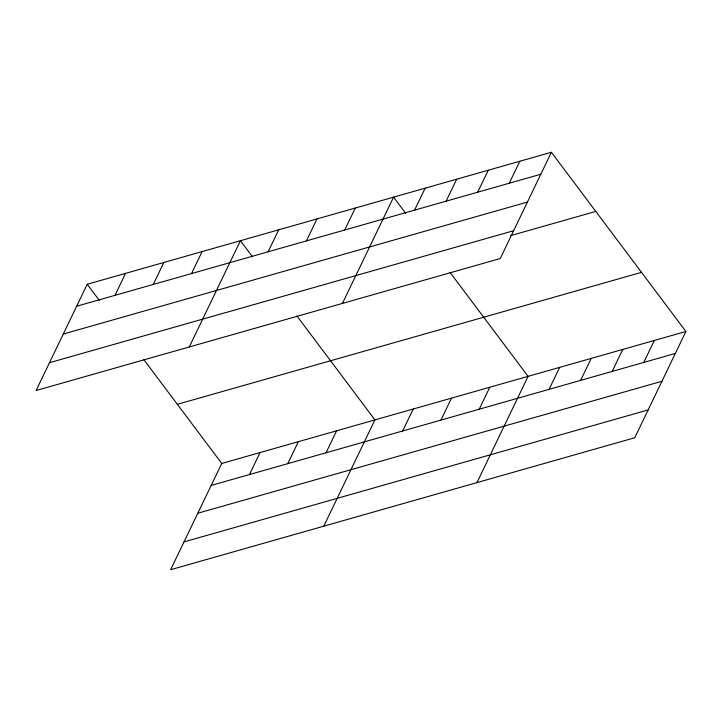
<?xml version="1.0" encoding="UTF-8"?>
<svg xmlns="http://www.w3.org/2000/svg" width="722" height="722" viewBox="0 0 722 722"><rect width="100%" height="100%" fill="white"/><g stroke="black" fill="none" stroke-linecap="round" stroke-linejoin="round"><path stroke-width="1.08" d="M551.382 152.279L87.236 284.26L36.1 390.521L500.247 258.539L551.382 152.279L685.9 331.479L634.764 437.74L170.618 569.721L221.753 463.461L685.9 331.479M114.96 295.343L125.529 273.367M153.254 284.45L163.822 262.483M191.538 273.566L202.115 251.599M189.272 346.966L240.408 240.706L252.51 256.833M268.124 251.788L278.701 229.822M306.417 240.904L316.994 218.928M344.71 230.011L355.287 208.044M249.469 474.544L260.046 452.568M342.436 303.411L393.571 197.151L405.683 213.279M287.762 463.65L298.339 441.683M414.563 210.147L425.141 188.18M446.124 201.176L456.701 179.209M326.055 452.766L336.632 430.79M477.684 192.205L488.262 170.23M323.781 526.167L374.926 419.906L296.904 315.974M509.254 183.226L519.822 161.259M402.641 430.989L413.219 409.022M440.934 420.096L451.503 398.129M479.227 409.212L489.796 387.245M476.953 482.612L528.089 376.352L450.068 272.42M549.081 389.348L559.649 367.381M580.641 380.377L591.219 358.401M612.202 371.397L622.779 349.43M643.762 362.426L654.34 340.459M76.667 306.227L540.814 174.255M63.283 334.042L527.421 202.07M49.484 362.706L513.631 230.724M510.553 235.652L595.776 211.42M177.368 404.32L641.506 272.347M211.185 485.428L675.323 353.455M197.792 513.243L661.939 381.27M184.002 541.906L648.148 409.925M87.236 284.26L99.347 300.388M143.732 359.52L221.753 463.461"/></g></svg>
